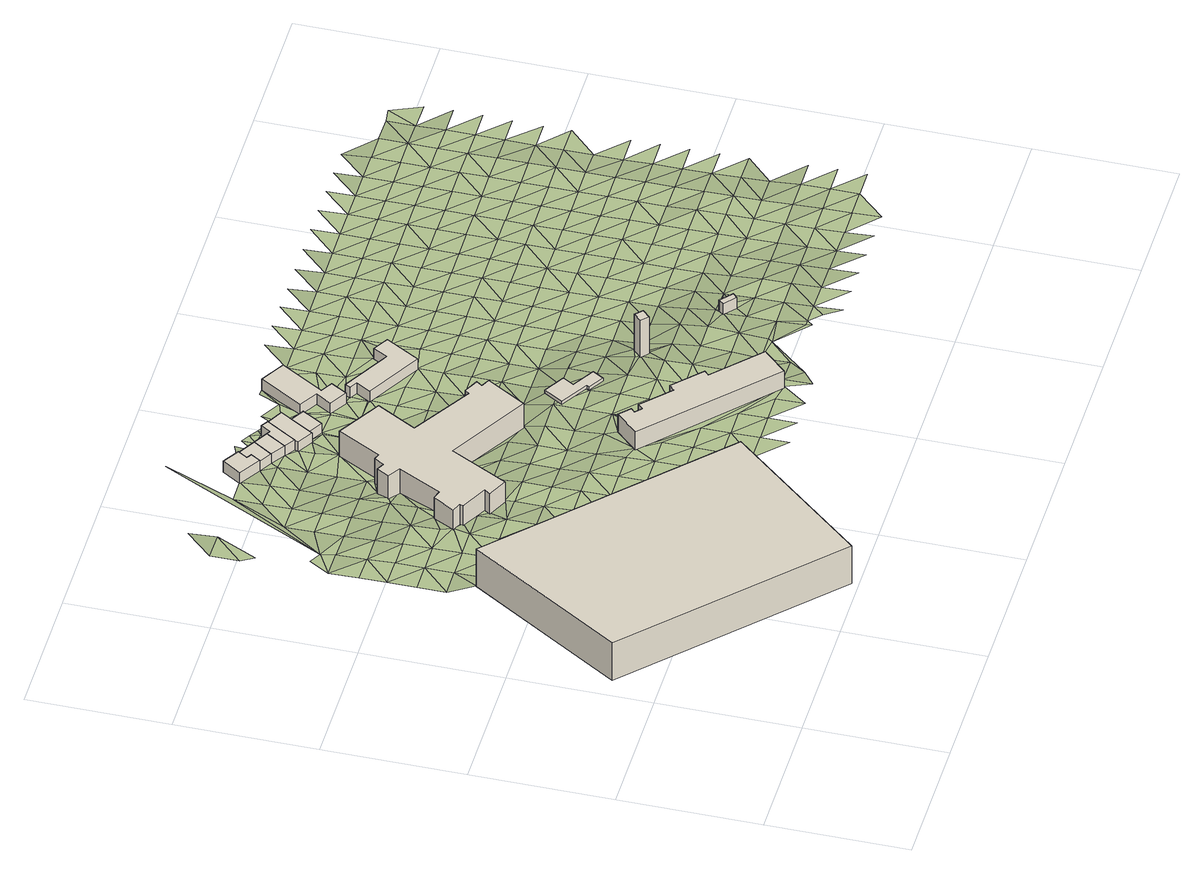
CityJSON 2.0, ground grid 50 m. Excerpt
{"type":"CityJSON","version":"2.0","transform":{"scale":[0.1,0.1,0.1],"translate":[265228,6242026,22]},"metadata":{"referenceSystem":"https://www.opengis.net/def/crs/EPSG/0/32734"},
"CityObjects":{
"building1":{"type":"Building","attributes":{"address":"358 on Victoria Victoria Road Cape Town","building":"commercial","building:levels":"5","footprint":{"type":"Polygon"},"plus_code":"C9X4XPXJ+X3R","ground_height":29.77,"building_height":15.3,"roof_height":45.07},"geometry":[{"type":"Solid","lod":"1","boundaries":[[[[0,1,2,3]],[[1,4,5,2]],[[4,6,7,5]],[[6,0,3,7]],[[3,2,5,7]],[[6,4,1,0]]]]}]},
"building2":{"type":"Building","attributes":{"address":"1 Milne Street Salt River Cape Town","building":"house","building:levels":"1","footprint":{"type":"Polygon"},"plus_code":"CCX4XVXM+X4X","ground_height":25.66,"building_height":4.1,"roof_height":29.76},"geometry":[{"type":"Solid","lod":"1","boundaries":[[[[8,9,10,11,12,13]],[[9,14,15,16,11,10]],[[14,17,18,19,16,15]],[[17,20,21,19,18]],[[20,22,23,21]],[[22,8,13,12,23]],[[12,11,16,19,21,23]],[[22,20,17,14,9,8]]]]}]},
"building3":{"type":"Building","attributes":{"address":"271 Victoria Road Salt River Cape Town","building":"commercial","building:levels":"3","footprint":{"type":"Polygon"},"plus_code":"CCXXXVXR+XFW","ground_height":26.25,"building_height":9.7,"roof_height":35.95},"geometry":[{"type":"Solid","lod":"1","boundaries":[[[[24,25,26,27]],[[25,28,29,26]],[[28,30,31,29]],[[30,32,33,31]],[[32,34,35,33]],[[34,36,37,35]],[[36,38,39,37]],[[38,40,41,39]],[[40,42,43,41]],[[42,44,45,43]],[[44,46,47,45]],[[46,48,49,47]],[[48,50,51,49]],[[50,52,53,51]],[[52,54,55,53]],[[54,56,57,55]],[[56,58,59,57]],[[58,60,61,59]],[[60,62,63,61]],[[62,64,65,63]],[[64,66,67,65]],[[66,68,69,67]],[[68,70,71,69]],[[70,24,27,71]],[[27,26,29,31,33,35,37,39,41,43,45,47,49,51,53,55,57,59,61,63,65,67,69,71]],[[70,68,66,64,62,60,58,56,54,52,50,48,46,44,42,40,38,36,34,32,30,28,25,24]]]]}]},
"building4":{"type":"Building","attributes":{"address":"2 Milne Street Salt River Cape Town","building":"house","building:levels":"1","footprint":{"type":"Polygon"},"plus_code":"CCXFXJXW+XCX","ground_height":25.26,"building_height":4.1,"roof_height":29.36},"geometry":[{"type":"Solid","lod":"1","boundaries":[[[[72,73,74,75]],[[73,76,13,74]],[[76,77,78,13]],[[77,79,80,78]],[[79,81,18,80]],[[81,72,75,18]],[[75,74,13,78,80,18]],[[81,79,77,76,73,72]]]]}]},
"building5":{"type":"Building","attributes":{"address":"3 Milne Street Salt River Cape Town","building":"house","building:levels":"1","footprint":{"type":"Polygon"},"plus_code":"CCXPXPXJ+XGW","ground_height":25.26,"building_height":4.1,"roof_height":29.36},"geometry":[{"type":"Solid","lod":"1","boundaries":[[[[82,83,84,85]],[[83,73,74,84]],[[73,72,75,74]],[[72,82,85,75]],[[85,84,74,75]],[[72,73,83,82]]]]}]},
"building6":{"type":"Building","attributes":{"address":"4 Milne Street Salt River Cape Town","building":"house","building:levels":"1","footprint":{"type":"Polygon"},"plus_code":"CCXXXJXM+XGX","ground_height":25.26,"building_height":4.1,"roof_height":29.36},"geometry":[{"type":"Solid","lod":"1","boundaries":[[[[86,87,88,89,90,91]],[[87,92,93,89,88]],[[92,94,95,93]],[[94,96,84,95]],[[96,97,85,84]],[[97,86,91,90,85]],[[90,89,93,95,84,85]],[[97,96,94,92,87,86]]]]}]},
"building7":{"type":"Building","attributes":{"address":"5 Milne Street Salt River Cape Town","building":"house","building:levels":"1","footprint":{"type":"Polygon"},"plus_code":"CFX5XRX8+XVX","ground_height":25.1,"building_height":4.1,"roof_height":29.2},"geometry":[{"type":"Solid","lod":"1","boundaries":[[[[98,99,100,101]],[[99,102,103,100]],[[102,87,88,103]],[[87,86,91,88]],[[86,104,105,91]],[[104,106,107,105]],[[106,98,101,107]],[[101,100,103,88,91,105,107]],[[106,104,86,87,102,99,98]]]]}]},
"building8":{"type":"Building","attributes":{"address":"6 Milne Street Salt River Cape Town","building":"house","building:levels":"1","footprint":{"type":"Polygon"},"plus_code":"CFXCXXXM+XWW","ground_height":25.1,"building_height":4.1,"roof_height":29.2},"geometry":[{"type":"Solid","lod":"1","boundaries":[[[[108,109,101,100]],[[109,110,111,101]],[[110,112,113,111]],[[112,108,100,113]],[[100,101,111,113]],[[112,110,109,108]]]]}]},
"building9":{"type":"Building","attributes":{"address":"346A Victoria Road Salt River 7925 Cape Town","building":"fire_station","building:levels":"2","footprint":{"type":"Polygon"},"plus_code":"CHXCXPXF+X3V","ground_height":28.83,"building_height":6.9,"roof_height":35.73},"geometry":[{"type":"Solid","lod":"1","boundaries":[[[[114,115,116,117]],[[115,118,119,116]],[[118,120,121,119]],[[120,122,123,121]],[[122,124,125,123]],[[124,126,127,125]],[[126,128,129,127]],[[128,130,131,129]],[[130,132,133,131]],[[132,134,135,133]],[[134,136,137,135]],[[136,114,117,137]],[[117,116,119,121,123,125,127,129,131,133,135,137]],[[136,134,132,130,128,126,124,122,120,118,115,114]]]]}]},
"building10":{"type":"Building","attributes":{"building":"roof","building:levels":"1","footprint":{"type":"Polygon"},"plus_code":"CHX7XVXF+X4X","ground_height":27.94,"bottom_roof_height":30.74,"roof_height":32.04},"geometry":[{"type":"Solid","lod":"1","boundaries":[[[[138,139,140,141]],[[139,142,143,140]],[[142,144,145,143]],[[144,146,147,145]],[[146,148,149,147]],[[148,150,151,149]],[[150,152,153,151]],[[152,138,141,153]],[[141,140,143,145,147,149,151,153]],[[152,150,148,146,144,142,139,138]]]]}]},
"building11":{"type":"Building","attributes":{"address":"7 Ford Street Salt River Cape Town","building":"house","building:levels":"1","footprint":{"type":"Polygon"},"plus_code":"CGX7XVXM+XMX","ground_height":24.77,"building_height":4.1,"roof_height":28.87},"geometry":[{"type":"Solid","lod":"1","boundaries":[[[[154,155,156,157]],[[155,158,159,156]],[[158,160,161,159]],[[160,162,163,161]],[[162,164,165,163]],[[164,166,167,165]],[[166,168,169,167]],[[168,154,157,169]],[[157,156,159,161,163,165,167,169]],[[168,166,164,162,160,158,155,154]]]]}]},
"building12":{"type":"Building","attributes":{"address":"7 Shelley Road Salt River Cape Town","building":"kindergarten","building:levels":"1","footprint":{"type":"Polygon"},"plus_code":"CHX7XMX5+X2W","ground_height":24.79,"building_height":4.1,"roof_height":28.89},"geometry":[{"type":"Solid","lod":"1","boundaries":[[[[170,171,172,173]],[[171,174,175,172]],[[174,176,177,175]],[[176,178,179,177]],[[178,180,181,179]],[[180,182,183,181]],[[182,184,185,183]],[[184,170,173,185]],[[173,172,175,177,179,181,183,185]],[[184,182,180,178,176,174,171,170]]]]}]},
"building13":{"type":"Building","attributes":{"building":"yes","building:levels":"5","footprint":{"type":"Polygon"},"plus_code":"CJXJX5XC+X2R","ground_height":27.77,"building_height":15.3,"roof_height":43.07},"geometry":[{"type":"Solid","lod":"1","boundaries":[[[[186,187,188,189]],[[187,190,191,188]],[[190,192,193,191]],[[192,186,189,193]],[[189,188,191,193]],[[192,190,187,186]]]]}]},
"building14":{"type":"Building","attributes":{"building":"retail","building:levels":"1","footprint":{"type":"Polygon"},"plus_code":"CPX2XFXF+X4V","ground_height":27.31,"building_height":4.1,"roof_height":31.41},"geometry":[{"type":"Solid","lod":"1","boundaries":[[[[194,195,196,197]],[[195,198,199,196]],[[198,200,201,199]],[[200,194,197,201]],[[197,196,199,201]],[[200,198,195,194]]]]}]},
"terrain1":{"type":"TINRelief","geometry":[{"type":"CompositeSurface","lod":"1","boundaries":[[[202,203,204]],[[202,205,206]],[[204,203,207]],[[205,208,206]],[[202,204,205]],[[207,203,209]],[[208,210,211]],[[207,212,204]],[[208,205,213]],[[203,214,209]],[[209,212,207]],[[210,215,211]],[[208,213,210]],[[205,204,216]],[[204,212,216]],[[203,217,214]],[[218,213,205]],[[215,210,219]],[[220,215,221]],[[222,212,209]],[[205,216,218]],[[215,219,221]],[[209,214,222]],[[210,213,223]],[[213,218,223]],[[216,212,224]],[[212,222,225]],[[226,219,210]],[[227,217,203]],[[210,223,226]],[[224,212,225]],[[222,214,228]],[[219,229,221]],[[218,216,230]],[[231,232,233]],[[234,231,233]],[[214,217,228]],[[226,229,219]],[[230,216,224]],[[235,225,222]],[[223,218,236]],[[235,222,228]],[[229,237,221]],[[218,230,238]],[[236,226,223]],[[238,236,218]],[[239,224,225]],[[234,233,240]],[[241,221,237]],[[239,225,235]],[[203,1,227]],[[230,224,242]],[[243,229,226]],[[217,244,228]],[[245,246,217]],[[243,226,236]],[[217,227,245]],[[230,242,247]],[[248,242,224]],[[248,224,239]],[[244,217,246]],[[249,238,230]],[[237,229,250]],[[251,235,228]],[[236,238,249]],[[250,229,243]],[[221,241,252]],[[235,251,239]],[[228,244,251]],[[253,241,237]],[[246,245,254]],[[255,248,239]],[[242,248,256]],[[237,250,253]],[[245,227,254]],[[257,236,249]],[[258,243,236]],[[255,256,248]],[[255,239,259]],[[239,251,260]],[[257,249,261]],[[250,243,258]],[[244,246,262]],[[258,236,257]],[[241,253,263]],[[246,254,264]],[[239,260,259]],[[244,262,251]],[[263,265,241]],[[262,246,264]],[[253,250,266]],[[227,267,254]],[[266,250,258]],[[265,252,241]],[[267,227,268]],[[261,269,257]],[[270,260,251]],[[227,1,268]],[[271,263,253]],[[264,254,272]],[[270,251,262]],[[221,252,273]],[[257,269,258]],[[260,274,259]],[[266,271,253]],[[272,254,267]],[[275,266,258]],[[269,275,258]],[[270,274,260]],[[265,263,276]],[[264,277,262]],[[278,267,268]],[[279,266,275]],[[271,280,263]],[[264,272,281]],[[268,1,278]],[[282,283,1]],[[274,284,259]],[[262,277,270]],[[263,280,276]],[[277,264,281]],[[252,265,285]],[[271,266,286]],[[267,287,272]],[[278,1,283]],[[286,266,279]],[[259,284,288]],[[287,267,278]],[[274,270,289]],[[285,265,276]],[[259,288,290]],[[291,279,292]],[[293,283,294]],[[295,280,271]],[[272,296,281]],[[270,277,289]],[[286,279,291]],[[286,295,271]],[[296,272,287]],[[284,274,297]],[[278,283,298]],[[299,277,281]],[[286,291,300]],[[274,289,297]],[[280,301,276]],[[287,278,298]],[[280,295,302]],[[298,283,293]],[[299,281,296]],[[303,288,284]],[[276,81,285]],[[277,304,289]],[[280,302,301]],[[284,297,303]],[[288,303,290]],[[305,296,287]],[[277,299,304]],[[301,81,276]],[[306,286,300]],[[298,305,287]],[[306,295,286]],[[289,307,297]],[[296,308,299]],[[289,304,307]],[[302,295,306]],[[304,299,308]],[[305,309,296]],[[309,308,296]],[[301,72,81]],[[310,303,297]],[[311,298,293]],[[303,312,290]],[[293,313,314]],[[82,301,302]],[[310,297,307]],[[298,311,305]],[[311,293,314]],[[72,301,82]],[[306,315,302]],[[308,316,304]],[[82,302,317]],[[302,315,317]],[[316,307,304]],[[312,303,310]],[[318,309,305]],[[308,309,318]],[[319,290,312]],[[305,311,318]],[[308,136,316]],[[82,317,320]],[[321,76,73]],[[322,310,307]],[[306,106,315]],[[307,316,323]],[[314,324,311]],[[317,315,106]],[[325,326,327]],[[307,323,322]],[[327,326,70]],[[324,314,328]],[[319,312,310]],[[73,83,329]],[[306,330,106]],[[73,329,331]],[[306,332,330]],[[311,333,318]],[[332,306,70]],[[334,335,336]],[[310,322,319]],[[316,136,337]],[[333,311,324]],[[335,334,338]],[[337,323,316]],[[329,83,339]],[[330,98,106]],[[308,318,340]],[[341,339,83]],[[342,331,329]],[[136,335,337]],[[326,325,343]],[[329,339,342]],[[70,326,343]],[[327,344,325]],[[98,330,345]],[[330,332,345]],[[337,335,338]],[[346,337,338]],[[342,339,347]],[[322,323,348]],[[338,349,346]],[[332,350,345]],[[337,351,323]],[[332,70,350]],[[347,339,87]],[[324,352,333]],[[319,322,348]],[[340,318,333]],[[323,351,348]],[[324,353,352]],[[347,87,354]],[[70,343,350]],[[346,355,337]],[[325,344,356]],[[325,357,343]],[[355,346,349]],[[354,87,102]],[[358,345,350]],[[112,102,99]],[[112,345,358]],[[325,356,357]],[[359,319,348]],[[351,337,360]],[[361,356,344]],[[333,352,340]],[[362,355,349]],[[354,102,363]],[[364,319,359]],[[112,365,102]],[[360,337,355]],[[340,352,353]],[[366,350,343]],[[358,350,367]],[[343,357,368]],[[365,112,358]],[[351,369,348]],[[358,367,365]],[[102,370,363]],[[371,356,361]],[[365,370,102]],[[369,351,360]],[[366,343,368]],[[350,372,367]],[[373,364,374]],[[375,355,362]],[[371,361,374]],[[365,367,376]],[[357,356,377]],[[378,359,348]],[[359,379,364]],[[364,379,374]],[[350,380,372]],[[381,362,382]],[[366,380,350]],[[355,375,360]],[[378,348,369]],[[379,371,374]],[[375,362,381]],[[368,357,377]],[[356,371,377]],[[383,340,384]],[[385,379,359]],[[386,369,360]],[[387,382,388]],[[154,370,365]],[[359,378,389]],[[372,380,390]],[[383,384,391]],[[392,366,368]],[[393,380,366]],[[386,360,375]],[[390,394,372]],[[340,383,395]],[[379,385,371]],[[380,393,390]],[[394,396,372]],[[377,392,368]],[[359,389,385]],[[381,382,397]],[[394,390,398]],[[399,378,369]],[[388,395,387]],[[394,398,396]],[[154,400,370]],[[386,399,369]],[[397,382,387]],[[375,381,401]],[[383,391,402]],[[377,371,403]],[[402,395,383]],[[371,385,404]],[[405,389,378]],[[396,398,406]],[[407,408,396]],[[399,409,378]],[[397,401,381]],[[392,410,366]],[[375,411,386]],[[371,404,403]],[[410,392,377]],[[389,405,385]],[[387,395,412]],[[378,409,405]],[[401,411,375]],[[413,408,407]],[[402,412,395]],[[406,407,396]],[[414,399,386]],[[397,387,415]],[[377,403,410]],[[406,398,416]],[[404,385,417]],[[412,415,387]],[[402,391,418]],[[419,386,411]],[[399,414,409]],[[417,385,405]],[[386,419,414]],[[403,404,420]],[[401,397,421]],[[415,422,397]],[[402,418,412]],[[423,411,401]],[[424,405,409]],[[420,404,417]],[[413,407,425]],[[411,426,419]],[[409,414,424]],[[421,397,422]],[[427,406,416]],[[403,428,410]],[[421,423,401]],[[429,407,406]],[[419,426,414]],[[430,415,412]],[[431,406,427]],[[420,428,403]],[[432,412,418]],[[407,429,425]],[[433,417,405]],[[406,431,429]],[[405,424,434]],[[423,421,190]],[[415,430,422]],[[412,432,430]],[[428,435,410]],[[426,190,436]],[[405,434,433]],[[437,414,426]],[[414,437,424]],[[438,420,417]],[[421,436,190]],[[170,410,435]],[[425,429,439]],[[426,436,437]],[[420,438,428]],[[421,422,440]],[[438,417,433]],[[422,430,441]],[[431,427,442]],[[434,424,443]],[[425,439,444]],[[432,418,445]],[[431,442,429]],[[440,436,421]],[[427,170,442]],[[443,424,437]],[[440,422,441]],[[170,435,446]],[[447,448,418]],[[449,435,428]],[[432,445,430]],[[418,448,445]],[[434,450,433]],[[428,438,449]],[[442,170,446]],[[439,429,451]],[[450,434,443]],[[446,435,452]],[[437,436,453]],[[442,451,429]],[[454,436,440]],[[455,448,447]],[[430,456,441]],[[433,457,438]],[[435,449,452]],[[458,430,445]],[[445,448,455]],[[443,437,453]],[[457,433,450]],[[453,436,454]],[[430,458,456]],[[442,446,459]],[[439,451,460]],[[438,461,449]],[[462,440,441]],[[452,459,446]],[[456,463,441]],[[443,464,450]],[[439,460,465]],[[457,461,438]],[[455,466,467]],[[468,445,455]],[[451,442,469]],[[453,464,443]],[[462,441,463]],[[452,449,470]],[[468,458,445]],[[471,454,440]],[[467,466,472]],[[459,469,442]],[[195,456,458]],[[457,450,473]],[[455,467,468]],[[461,470,449]],[[463,456,474]],[[475,460,451]],[[464,473,450]],[[440,462,471]],[[476,459,452]],[[477,453,454]],[[469,475,451]],[[478,195,458]],[[461,457,479]],[[452,470,476]],[[458,468,478]],[[453,477,464]],[[463,474,480]],[[473,479,457]],[[477,454,471]],[[478,481,195]],[[475,482,460]],[[481,480,474]],[[483,469,459]],[[462,463,484]],[[459,476,485]],[[461,486,470]],[[473,464,487]],[[468,467,488]],[[460,482,489]],[[479,490,461]],[[491,492,467]],[[481,478,480]],[[462,484,471]],[[459,485,483]],[[477,487,464]],[[484,463,480]],[[470,486,476]],[[493,475,469]],[[478,468,488]],[[461,490,486]],[[467,492,488]],[[494,479,473]],[[475,493,482]],[[471,495,477]],[[469,483,493]],[[487,494,473]],[[485,476,496]],[[478,497,480]],[[495,471,484]],[[498,490,479]],[[486,496,476]],[[488,497,478]],[[487,477,499]],[[494,498,479]],[[482,493,500]],[[499,477,495]],[[483,485,501]],[[484,480,502]],[[496,503,485]],[[497,504,480]],[[486,490,505]],[[506,488,492]],[[482,500,507]],[[498,508,490]],[[492,509,510]],[[483,501,493]],[[494,487,511]],[[495,484,502]],[[485,503,501]],[[487,499,512]],[[502,480,504]],[[486,505,496]],[[488,506,497]],[[490,508,505]],[[492,510,506]],[[487,512,511]],[[513,500,493]],[[514,498,494]],[[495,515,499]],[[516,503,496]],[[517,504,497]],[[513,493,501]],[[502,515,495]],[[498,514,508]],[[496,505,516]],[[494,511,514]],[[497,506,517]],[[512,499,518]],[[513,519,500]],[[515,518,499]],[[520,505,508]],[[521,501,503]],[[506,510,522]],[[523,502,504]],[[503,516,524]],[[504,517,525]],[[512,526,511]],[[500,519,527]],[[520,508,514]],[[528,522,510]],[[501,521,513]],[[502,523,515]],[[503,524,521]],[[512,518,526]],[[523,504,525]],[[505,529,516]],[[517,506,530]],[[511,531,514]],[[529,505,520]],[[522,530,506]],[[519,513,532]],[[533,518,515]],[[526,531,511]],[[524,516,534]],[[535,525,517]],[[513,521,532]],[[515,523,533]],[[534,516,529]],[[530,535,517]],[[536,520,514]],[[531,537,514]],[[524,538,521]],[[539,526,518]],[[525,540,523]],[[519,532,541]],[[518,533,542]],[[520,536,529]],[[538,524,534]],[[536,514,537]],[[535,540,525]],[[526,539,531]],[[530,522,543]],[[519,541,544]],[[539,518,542]],[[522,545,546]],[[521,547,532]],[[533,523,548]],[[549,534,529]],[[547,521,538]],[[522,546,543]],[[540,548,523]],[[550,537,531]],[[551,535,530]],[[549,529,536]],[[541,532,552]],[[553,542,533]],[[531,539,550]],[[554,538,534]],[[535,551,540]],[[532,547,552]],[[548,553,533]],[[530,543,551]],[[549,554,534]],[[536,537,555]],[[539,542,556]],[[537,550,557]],[[541,552,558]],[[553,556,542]],[[555,549,536]],[[547,538,559]],[[546,560,543]],[[548,540,561]],[[554,562,538]],[[555,537,557]],[[540,551,563]],[[550,539,564]],[[541,558,565]],[[560,546,566]],[[547,559,552]],[[538,562,559]],[[556,564,539]],[[540,563,561]],[[543,567,551]],[[568,553,548]],[[569,554,549]],[[570,557,550]],[[549,555,571]],[[567,543,560]],[[572,558,552]],[[553,568,556]],[[564,570,550]],[[548,561,568]],[[554,569,562]],[[563,551,573]],[[549,571,569]],[[552,559,572]],[[555,557,574]],[[573,551,567]],[[575,560,566]],[[570,574,557]],[[562,576,559]],[[564,556,577]],[[572,578,558]],[[556,568,579]],[[580,571,555]],[[560,575,567]],[[563,581,561]],[[562,569,576]],[[563,573,582]],[[564,577,570]],[[558,578,583]],[[574,580,555]],[[556,579,577]],[[559,584,572]],[[561,581,568]],[[563,582,581]],[[569,571,585]],[[573,567,586]],[[584,559,576]],[[587,574,570]],[[580,585,571]],[[586,567,575]],[[588,578,572]],[[579,568,589]],[[587,570,577]],[[576,569,590]],[[591,582,573]],[[572,584,588]],[[589,568,581]],[[592,580,574]],[[585,590,569]],[[586,591,573]],[[579,593,577]],[[587,592,574]],[[594,584,576]],[[578,588,595]],[[593,579,589]],[[596,585,580]],[[575,597,586]],[[581,582,598]],[[590,594,576]],[[591,599,582]],[[577,600,587]],[[578,595,601]],[[580,592,596]],[[588,584,602]],[[600,577,593]],[[582,599,598]],[[603,590,585]],[[604,589,581]],[[605,591,586]],[[594,602,584]],[[606,592,587]],[[585,596,603]],[[607,595,588]],[[593,589,604]],[[587,600,606]],[[581,598,604]],[[608,599,591]],[[602,607,588]],[[609,594,590]],[[590,603,610]],[[596,592,611]],[[612,600,593]],[[592,606,613]],[[594,609,602]],[[607,614,595]],[[590,610,609]],[[604,612,593]],[[596,611,603]],[[599,615,598]],[[613,611,592]],[[606,600,616]],[[595,614,617]],[[618,607,602]],[[598,615,604]],[[612,616,600]],[[610,603,619]],[[618,602,609]],[[620,613,606]],[[611,619,603]],[[621,614,607]],[[622,612,604]],[[616,620,606]],[[618,621,607]],[[609,610,623]],[[619,624,610]],[[625,611,613]],[[612,626,616]],[[620,627,613]],[[623,618,609]],[[610,624,623]],[[621,628,614]],[[625,613,627]],[[629,619,611]],[[630,620,616]],[[614,628,631]],[[619,629,624]],[[632,621,618]],[[611,625,629]],[[618,623,633]],[[634,627,620]],[[621,632,628]],[[618,633,632]],[[623,624,635]],[[629,635,624]],[[631,628,636]],[[625,627,637]],[[638,633,623]],[[636,628,632]],[[625,637,629]],[[635,638,623]],[[632,633,639]],[[640,635,629]],[[638,639,633]],[[641,636,632]],[[635,642,638]],[[639,643,632]],[[641,632,643]],[[644,639,638]],[[645,643,639]],[[646,641,643]],[[646,643,647]]]}]}
},
"vertices":[
[674,7,69],[1089,489,69],[1089,489,231],[674,7,231],[352,1192,69],[352,1192,231],[5,643,69],[5,643,231],
[800,2112,32],[741,2149,32],[741,2149,74],[741,2149,78],[800,2112,78],[800,2112,74],[698,2081,32],[698,2081,74],[698,2081,78],[775,2033,32],[775,2033,74],[775,2033,78],[796,2067,32],[796,2067,78],[779,2078,32],[779,2078,78],
[913,1800,32],[829,1646,32],[829,1646,140],[913,1800,140],[809,1654,32],[809,1654,140],[787,1619,32],[787,1619,140],[760,1633,32],[760,1633,140],[734,1588,32],[734,1588,140],[778,1561,32],[778,1561,140],[698,1407,32],[698,1407,140],[669,1417,32],[669,1417,140],[622,1340,32],[622,1340,140],[655,1326,32],[655,1326,140],[650,1313,32],[650,1313,140],[745,1266,32],[745,1266,140],[730,1245,32],[730,1245,140],[802,1211,32],[802,1211,140],[910,1416,32],[910,1416,140],[1197,1250,32],[1197,1250,140],[1282,1391,32],[1282,1391,140],[1251,1406,32],[1251,1406,140],[1265,1427,32],[1265,1427,140],[1214,1453,32],[1214,1453,140],[1201,1438,32],[1201,1438,140],[989,1567,32],[989,1567,140],[1069,1708,32],[1069,1708,140],
[819,2006,33],[864,2075,33],[864,2075,74],[819,2006,74],[800,2112,33],[779,2078,33],[779,2078,74],[796,2067,33],[796,2067,74],[775,2033,33],
[870,1973,33],[915,2046,33],[915,2046,74],[870,1973,74],
[908,1950,31],[975,2058,31],[975,2058,72],[975,2058,74],[908,1950,74],[908,1950,72],[949,2074,31],[949,2074,74],[927,2039,31],[927,2039,74],[915,2046,31],[870,1973,31],
[963,1913,31],[1008,1987,31],[1008,1987,72],[963,1913,72],[1033,2027,31],[1033,2027,72],[903,1936,31],[903,1936,72],[957,1903,31],[957,1903,72],
[1008,1987,30],[963,1913,30],[1012,1885,30],[1012,1885,72],[1056,1959,30],[1056,1959,72],
[1154,863,60],[1572,468,60],[1572,468,137],[1154,863,137],[1652,552,60],[1652,552,137],[1492,703,60],[1492,703,137],[1507,719,60],[1507,719,137],[1409,812,60],[1409,812,137],[1390,793,60],[1390,793,137],[1290,888,60],[1290,888,137],[1273,870,60],[1273,870,137],[1251,891,60],[1251,891,137],[1264,905,60],[1264,905,137],[1227,940,60],[1227,940,137],
[1400,1169,87],[1326,1213,87],[1326,1213,100],[1400,1169,100],[1283,1144,87],[1283,1144,100],[1381,1085,87],[1381,1085,100],[1377,1076,87],[1377,1076,100],[1431,1043,87],[1431,1043,100],[1455,1083,87],[1455,1083,100],[1376,1130,87],[1376,1130,100],
[1182,2132,21],[1090,1978,21],[1090,1978,69],[1182,2132,69],[1154,1940,21],[1154,1940,69],[1120,1884,21],[1120,1884,69],[1183,1847,21],[1183,1847,69],[1217,1905,21],[1217,1905,69],[1176,1929,21],[1176,1929,69],[1268,2082,21],[1268,2082,69],
[1477,1784,24],[1422,1816,24],[1422,1816,69],[1477,1784,69],[1393,1765,24],[1393,1765,69],[1223,1861,24],[1223,1861,69],[1212,1841,24],[1212,1841,69],[1239,1826,24],[1239,1826,69],[1209,1775,24],[1209,1775,69],[1407,1663,24],[1407,1663,69],
[1616,965,33],[1641,942,33],[1641,942,211],[1616,965,211],[1667,969,33],[1667,969,211],[1642,992,33],[1642,992,211],
[1896,758,48],[1938,722,48],[1938,722,94],[1896,758,94],[1954,739,48],[1954,739,94],[1911,776,48],[1911,776,94],
[304,1280,64],[352,1192,70],[404,1280,65],[404,1380,64],[304,1380,64],[404,1180,66],[304,1480,64],[505,1080,65],[404,1575,59],[304,1575,62],[505,1180,65],[404,1480,63],[605,980,66],[304,1680,59],[505,1280,65],[705,880,67],[505,1380,64],[404,1680,55],[351,1753,56],[394,1730,55],[605,1080,65],[505,1480,62],[605,1280,64],[605,1180,65],[505,1575,57],[905,680,69],[705,980,66],[505,1680,52],[622,1340,62],[304,1980,49],[330,1933,49],[404,2080,47],[304,2080,49],[705,1080,66],[605,1480,58],[505,1780,49],[605,1380,62],[705,1180,66],[404,2180,40],[505,1880,46],[650,1313,64],[605,1575,53],[805,980,64],[805,785,66],[805,880,66],[655,1326,59],[705,1280,60],[669,1417,54],[605,1680,49],[805,1080,60],[605,2080,40],[605,1780,46],[905,785,66],[730,1245,59],[745,1266,59],[705,1480,52],[705,1575,49],[802,1211,60],[805,1180,60],[698,1407,54],[905,980,64],[605,1880,43],[905,880,66],[605,1980,40],[705,1680,45],[1005,680,67],[1005,580,69],[778,1561,41],[905,1080,60],[705,1780,42],[1005,785,67],[724,2338,28],[905,1180,60],[734,1588,49],[705,1980,37],[1005,980,61],[1105,580,68],[760,1633,38],[705,1880,39],[1005,880,65],[1105,380,71],[1105,480,69],[905,1280,52],[698,2081,37],[805,1680,38],[1105,680,68],[905,1380,44],[1005,1080,55],[910,1416,44],[809,1654,38],[787,1619,41],[1205,480,68],[1127,381,71],[805,1780,35],[1105,785,67],[1005,1180,55],[1205,580,68],[1105,880,65],[829,1646,38],[805,1980,33],[805,1880,33],[1005,1280,49],[1105,980,58],[1205,680,68],[913,1800,36],[1105,1080,52],[1154,863,65],[1205,785,67],[1105,1180,52],[1306,580,68],[1105,1280,44],[1306,380,70],[1306,480,70],[905,1880,33],[1205,980,60],[903,1936,33],[1306,680,68],[1197,1250,41],[908,1950,33],[877,2144,30],[1205,1180,53],[1205,1080,53],[1406,480,70],[1105,1575,36],[1005,1575,38],[989,1567,38],[1406,380,70],[905,2080,33],[1005,1880,31],[905,2128,33],[1005,1780,32],[1406,580,69],[1273,870,66],[1264,905,66],[1251,891,66],[1306,980,64],[1290,888,66],[949,2074,33],[1572,468,70],[927,2039,33],[934,2111,33],[1105,1680,32],[1201,1438,37],[1012,1885,31],[1306,880,66],[968,2091,31],[1306,1180,60],[1390,793,68],[1105,1780,30],[1306,1080,60],[1506,480,70],[1506,380,71],[1021,2059,31],[1406,880,67],[1205,1480,37],[1205,1575,33],[1105,1880,31],[1306,1280,38],[1406,980,65],[1214,1453,37],[1409,812,68],[1042,2097,31],[1282,1391,35],[1090,1978,30],[1209,1775,30],[1120,1884,31],[1205,1680,30],[1406,1080,59],[1115,2056,30],[1306,1480,33],[1183,1847,29],[1251,1406,39],[1265,1427,35],[1506,880,67],[1154,1940,30],[1306,1575,30],[1406,1180,59],[1306,1380,35],[1205,1780,30],[1506,785,68],[1507,719,69],[1606,480,70],[1606,380,71],[1406,1380,31],[1506,980,64],[1606,680,69],[1492,703,69],[1406,1280,30],[1212,1841,29],[1663,421,66],[1306,1680,29],[1239,1826,30],[1205,1880,29],[1652,552,70],[1217,1905,29],[1606,785,68],[1223,1861,29],[1506,1080,50],[1159,2133,21],[1606,880,66],[1706,480,60],[1406,1575,28],[1406,1480,31],[1506,1280,26],[1306,1880,27],[1306,1980,25],[1176,1929,29],[1506,1180,50],[1407,1663,28],[1616,965,58],[1706,580,56],[1268,2082,25],[1606,1080,37],[1706,680,61],[1393,1765,27],[1506,1380,26],[1795,565,56],[1606,980,58],[1506,1480,27],[1706,880,54],[1706,785,65],[1641,942,58],[1606,1180,37],[1306,2080,25],[1642,992,58],[1422,1816,27],[1506,1575,26],[1406,1980,22],[1806,680,61],[1406,1880,25],[1806,580,56],[1606,1380,25],[1606,1280,26],[1506,1680,25],[1706,980,33],[1706,1080,26],[1606,1480,24],[1406,2080,22],[1806,880,54],[1806,785,65],[1506,1880,22],[1706,1180,26],[1406,2180,18],[1906,580,49],[1506,1780,24],[1911,460,54],[1906,480,54],[1606,1575,24],[1706,1280,25],[1506,1980,20],[1606,1680,23],[1806,1080,26],[1806,980,33],[1929,480,54],[1896,758,53],[1706,1380,24],[1906,680,48],[1606,1780,21],[1506,2080,20],[1706,1480,23],[1906,880,40],[1906,785,53],[1806,1180,26],[1506,2180,16],[1972,441,52],[2006,480,52],[2006,580,47],[1606,1880,19],[1706,1575,22],[1906,980,26],[2006,380,58],[1806,1280,25],[1911,776,53],[1606,1980,18],[1706,1680,21],[1906,1080,25],[2006,680,44],[1806,1380,24],[2006,785,40],[1954,739,53],[1606,2080,18],[1706,1880,20],[2006,880,29],[1706,1780,21],[1806,1575,22],[1906,1180,25],[2107,580,45],[1606,2180,15],[1806,1480,23],[2107,380,54],[2107,480,50],[1706,1980,18],[1906,1280,23],[2006,980,24],[1806,1680,21],[2107,680,42],[1906,1380,23],[2006,1080,24],[1706,2080,18],[1806,1880,20],[2107,880,26],[1806,1780,21],[2107,785,34],[1906,1575,21],[2207,580,41],[1706,2180,10],[1906,1480,22],[2207,380,49],[2207,480,46],[2006,1280,22],[2006,1180,24],[1806,1980,18],[2006,1380,21],[2107,980,24],[1906,1680,20],[2207,680,36],[2107,1080,23],[1806,2080,18],[2006,1480,20],[1906,1880,20],[2307,480,39],[2207,880,27],[1906,1780,20],[2207,785,32],[2107,1180,23],[1806,2180,10],[2307,380,45],[2006,1575,20],[2307,580,36],[2107,1280,21],[1906,1980,19],[2207,980,24],[2006,1680,20],[2307,680,31],[2107,1480,19],[2107,1380,20],[2006,1780,20],[2207,1180,22],[2307,785,29],[1906,2080,19],[2207,1080,22],[2407,580,33],[1906,2180,13],[2407,380,42],[2407,480,36],[2006,1880,19],[2307,880,27],[2107,1575,19],[2207,1280,20],[2407,680,30],[2006,1980,18],[2307,980,25],[2107,1680,19],[2207,1480,18],[2307,1080,22],[2207,1380,19],[2006,2080,18],[2107,1880,18],[2507,480,37],[2407,880,27],[2107,1780,19],[2407,785,28],[2307,1180,22],[2006,2180,16],[2507,380,41],[2507,580,35],[2407,980,25],[2207,1680,18],[2307,1280,19],[2207,1575,18],[2107,1980,18],[2507,680,30],[2307,1380,18],[2607,480,36],[2207,1780,17],[2407,1180,20],[2107,2080,18],[2407,1080,20],[2307,1480,18],[2507,880,24],[2507,785,26],[2107,2180,15],[2207,1880,17],[2307,1575,17],[2607,580,36],[2407,1280,20],[2207,1980,16],[2507,980,22],[2307,1680,16],[2607,680,33],[2407,1380,18],[2507,1080,20],[2307,1780,16],[2207,2080,16],[2407,1480,18],[2707,480,36],[2607,880,20],[2607,785,25],[2507,1180,20],[2207,2180,13],[2307,1880,16],[2407,1575,16],[2607,980,17],[2707,580,36],[2507,1280,17],[2307,1980,15],[2707,680,33],[2407,1780,15],[2407,1680,16],[2507,1480,17],[2607,1080,15],[2507,1380,17],[2307,2080,15],[2707,880,20],[2607,1180,15],[2307,2180,10],[2407,1880,15],[2507,1575,16],[2607,1280,11],[2407,1980,14],[2707,980,17],[2507,1780,14],[2507,1680,15],[2607,1480,10],[2707,1080,15],[2607,1380,11],[2407,2080,14],[2607,1575,8],[2707,1180,15],[2407,2180,6],[2507,1980,13],[2507,1880,14],[2707,1280,11],[2607,1680,9],[2507,2080,13],[2707,1480,10],[2607,1780,11],[2607,1880,11],[2707,1575,8],[2607,2080,5],[2707,1680,9],[2607,1980,5],[2707,1780,11],[2707,1880,11],[2660,2088,5],[2707,1980,5]
]}
